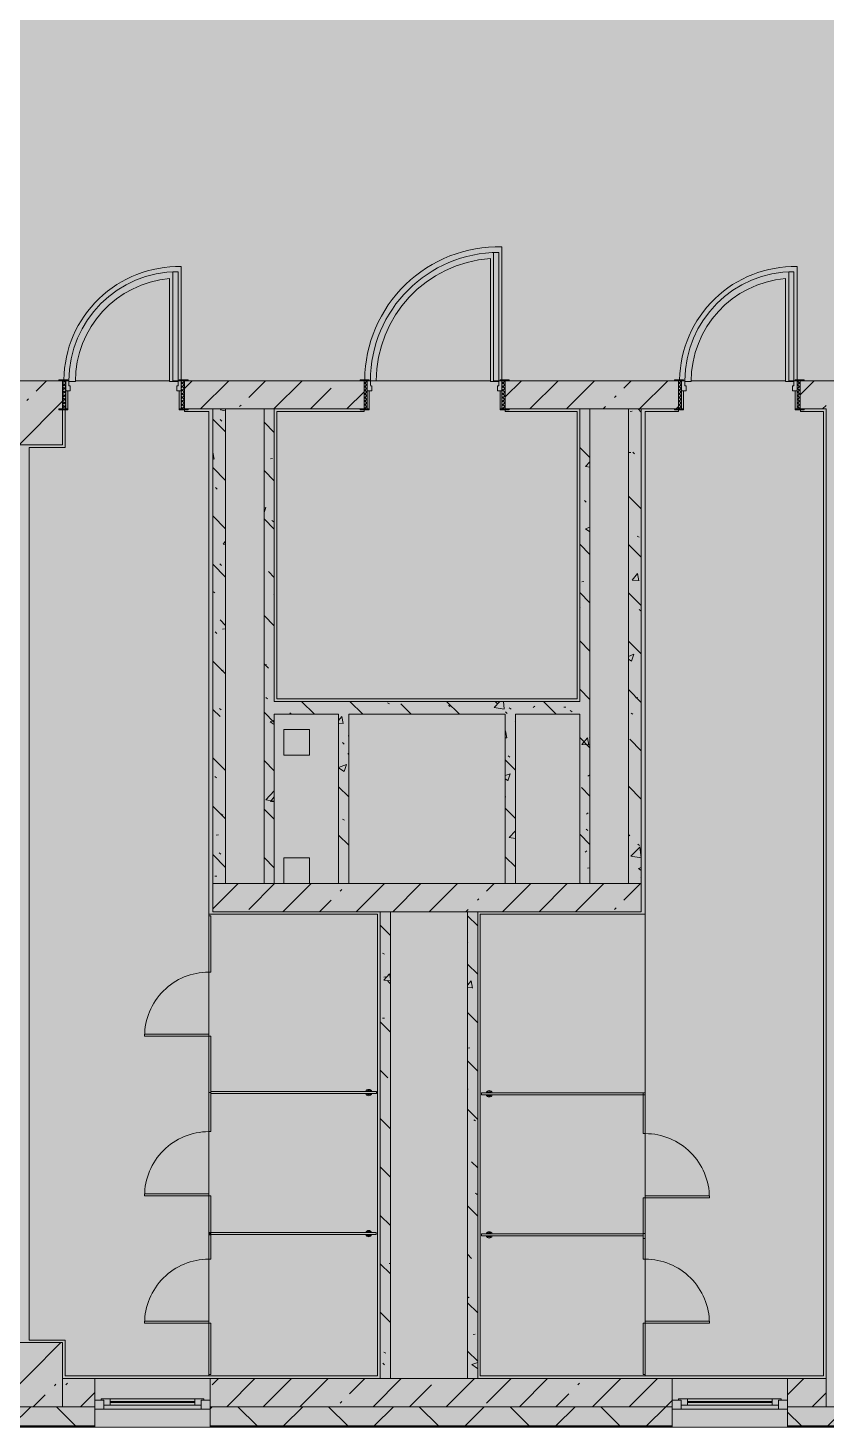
# Model space of a CAD drawing. Header units: millimetres. Extents: x 35316 to 242799, y -8553 to 29000.
# Drawn here: x 173567 to 179787, y -258 to 10650 of the extents above; entities that cross this region are included whole.
import ezdxf

# ---------------------------------------------------------------- set-up
doc = ezdxf.new("R2010")
doc.units = ezdxf.units.MM
doc.layers.add('A-DETL-GENF-5', color=7, linetype='Continuous', lineweight=9, true_color=0xc0c0c0, transparency=0.4)
for name, color, linetype, lineweight, true_color in [('A-DOOR-3', 7, 'Continuous', 5, 0xaaaaaa), ('A-DOOR-4', 7, 'Continuous', 5, 0xe2e2e2), ('A-DOOR-5', 7, 'Continuous', 5, 0xb7b7b7), ('A-DOOR-6', 7, 'Continuous', 5, 0x737373), ('A-DOOR-FRAM-2', 7, 'Continuous', 5, 0xe2e2e2), ('A-DOOR-FRAM-3', 7, 'Continuous', 5, 0xaaaaaa), ('A-DOOR-FRAM-4', 7, 'Continuous', 5, 0xb7b7b7), ('A-FLOR-2', 7, 'Continuous', 5, 0xb7b7b7), ('A-GENM-7', 7, 'Continuous', 5, 0x737373), ('A-GENM-9', 7, 'Continuous', 5, 0xe2ddcd), ('A-GLAZ-3', 7, 'Continuous', 5, 0x737373), ('A-WALL-3', 7, 'Continuous', 5, 0x737373), ('A-WALL-4', 7, 'Continuous', 9, 0x737373), ('I-WALL-4', 7, 'Continuous', 5, 0x737373), ('I-WALL-6', 7, 'Continuous', 5, 0x787878), ('S-COLS-3', 7, 'Continuous', 5, 0x737373)]:
    doc.layers.add(name, color=color, linetype=linetype, lineweight=lineweight, true_color=true_color)
for name, color, linetype, lineweight in [('A-WALL', 7, 'Continuous', 9), ('A-WALL-2', 7, 'Continuous', 5), ('I-WALL-5', 7, 'Continuous', 5), ('S-COLS-2', 7, 'Continuous', 5)]:
    doc.layers.add(name, color=color, linetype=linetype, lineweight=lineweight)
pattern_1 = [(45, (107926.8, 0), (-285.1231, 285.1231), []), (45, (108211.92, 0), (-285.1231, 285.1231), [504.031, -100.806, 16.764, -84.042])]
pattern_2 = [(135, (107926.8, 0), (-377.1708, -377.1708), [533.4, -88.9, 17.78, -88.9]), (135, (107926.8, 376.94), (-377.1708, -377.1708), []), (50, (107926.8, 0), (637.6445, -55.7866), [66.675, -733.425]), (355, (107926.8, 0), (-123.3494, 668.699), [53.34, -586.74]), (100.451, (107979.94, -4.65), (514.299, 612.908), [56.665, -623.315]), (46.184, (107926.8, 177.8), (948.7764, -147.15), [100.012, -1100.137]), (96.636, (108005.9, 165.5), (830.909, 865.997), [84.998, -934.973]), (351.184, (107926.8, 177.8), (830.918, 865.988), [80.01, -880.11]), (21, (108015.7, 133.35), (530.6506, -357.9283), [66.675, -733.425]), (326, (108015.7, 133.35), (216.308, 644.6585), [53.34, -586.74]), (71.451, (108059.9, 103.5), (746.9596, 286.7243), [56.665, -623.315]), (37.5, (107926.8, 0), (10.8105, 295.9426), [16.764, -562.864, 16.764, -578.866, -588.962]), (37.5, (107926.8, 0), (10.8105, 295.9426), [-1175.258, 16.764, -572.198]), (7.5, (107926.8, 0), (233.8692, 350.6318), [16.764, -322.834, 16.764, -549.529, -224.472]), (7.5, (107926.8, 0), (233.8692, 350.6318), [-905.891, 16.764, -207.708]), (327.5, (107728.55, 0), (474.5678, -20.0513), [16.764, -205.486, 16.764, -676.656, -920.115]), (327.5, (107728.55, 0), (474.5678, -20.0513), [-915.67, 16.764, -903.351]), (317.5, (107639.65, 0), (518.4522, 88.9934), [16.764, -272.161, 16.764, -443.738, -653.415]), (317.5, (107639.65, 0), (518.4522, 88.9934), [-749.427, 16.764, -636.651])]

# ---------------------------------------------------------------- blocks, each defined once
blk = doc.blocks.new('BSC_Колонна _Прямоугольная - 500х500-V116-3_3_2_птичка')
at = {"layer": 'S-COLS-2'}
h = blk.add_hatch(dxfattribs=at)
h.set_pattern_fill('FP_99', color=256, style=0, pattern_type=2)
h.set_pattern_definition([(45, (-65660, -150), (-285.1231, 285.1231), []), (45, (-65374.88, -150), (-285.1231, 285.1231), [504.031, -100.806, 16.764, -84.042])])
h.paths.add_polyline_path([(-110, -250), (250, -250), (250, 250), (-250, 250), (-250, -250)])
at = {"layer": 'S-COLS-3'}
for p, q in [((250, 250), (-250, 250)), ((-250, 250), (-250, -250)), ((250, -250), (250, 250)), ((-250, -250), (250, -250))]:
    blk.add_line(p, q, dxfattribs=at)
blk = doc.blocks.new('BSC_Колонна _Прямоугольная - 500х500-V119-3_3_2_птичка')
at = {"layer": 'S-COLS-2'}
h = blk.add_hatch(dxfattribs=at)
h.set_pattern_fill('FP_102', color=256, style=0, pattern_type=2)
h.set_pattern_definition([(45, (-65660, -7650), (-285.1231, 285.1231), []), (45, (-65374.88, -7650), (-285.1231, 285.1231), [504.031, -100.806, 16.764, -84.042])])
h.paths.add_polyline_path([(-110, -250), (250, -250), (250, 22), (220, 22), (220, 30), (250, 30), (250, 250), (-250, 250), (-250, -250)])
at = {"layer": 'S-COLS-3'}
for p, q in [((220, 250), (-250, 250)), ((-250, 250), (-250, -250)), ((250, -250), (250, 22)), ((-250, -250), (250, -250))]:
    blk.add_line(p, q, dxfattribs=at)
blk = doc.blocks.new('120_Окно_СКБ_1Ст - 120_Окно_СКБ_1Ст 900х2500_h_-V134-3_3_2_птичка')
at = {"layer": 'A-GLAZ-3'}
for p, q in [((-450, -127), (-450, -57)), ((-450, -57), (-380, -57)), ((450, -57), (-450, -57)), ((-380, -57), (-380, -127)), ((380, -87), (-380, -87)), ((-380, -87), (-380, -127)), ((-330, -137), (-330, -87)), ((-330, -107), (330, -107)), ((330, -137), (330, -87)), ((380, -127), (380, -57)), ((380, -57), (450, -57)), ((380, -127), (380, -87)), ((450, -57), (450, -127)), ((-380, -127), (-450, -127)), ((-450, -127), (-400, -127)), ((-380, -127), (-400, -127)), ((-400, -127), (-400, -137)), ((-400, -137), (400, -137)), ((400, -137), (-400, -137)), ((330, -117), (-330, -117)), ((450, -127), (380, -127)), ((400, -127), (380, -127)), ((400, -127), (450, -127)), ((400, -137), (400, -127))]:
    blk.add_line(p, q, dxfattribs=at)
blk = doc.blocks.new('110_Дверь_СКБ_1Ст_Внутренняя1 - Д-7_л__950x2100h_Туалет-21784696-3_3_2_птичка')
at = {"layer": 'A-DOOR-3'}
h = blk.add_hatch(dxfattribs=at)
h.set_pattern_fill('FP_31', color=256, style=0, pattern_type=2)
h.set_pattern_definition([(135, (1826.41, 174.685), (-14.14214, -14.14214), []), (225, (1826.41, 174.685), (14.14214, -14.14214), [])])
h.paths.add_polyline_path([(487, -110), (487, 110), (462, 110), (462, -110)])
at = {"layer": 'A-DOOR-4'}
h = blk.add_hatch(color=256, dxfattribs=at)
h.paths.add_polyline_path([(462, 30), (462, 110), (437, 110), (437, 70), (427, 70), (427, 30)])
h.paths.add_polyline_path([(-403, 30), (-403, 70), (-413, 70), (-413, 110), (-438, 110), (-438, 30)])
at = {"layer": 'A-DOOR-FRAM-2'}
for points in [[(397, 110), (437, 110), (437, 960), (397, 960), (397, 220)], [(-423, 110), (-423, 118), (-493, 118), (-493, 110)], [(517, 110), (517, 118), (447, 118), (447, 110)], [(-423, -110), (-423, 30), (-438, 30), (-438, -110)], [(462, -110), (462, 30), (447, 30), (447, -110)], [(-423, -118), (-423, -110), (-493, -110), (-493, -118)], [(517, -118), (517, -110), (447, -110), (447, -118)]]:
    blk.add_hatch(color=256, dxfattribs=at).paths.add_polyline_path(points)
at = {"layer": 'A-DOOR-FRAM-3'}
h = blk.add_hatch(dxfattribs=at)
h.set_pattern_fill('FP_32', color=256, style=0, pattern_type=2)
h.set_pattern_definition([(45, (-296.384, 174.685), (-14.1421, 14.1421), []), (135, (-296.384, 174.685), (-14.1421, -14.1421), [])])
h.paths.add_polyline_path([(-438, -110), (-438, 110), (-463, 110), (-463, -110)])
at = {"layer": 'A-DOOR-5'}
for p, q in [((437, 960), (397, 960)), ((397, 960), (397, 110)), ((437, 110), (437, 960)), ((397, 110), (437, 110))]:
    blk.add_line(p, q, dxfattribs=at)
blk.add_arc((437, 110), 850, 90, 180, dxfattribs=at)
at = {"layer": 'A-DOOR-FRAM-4'}
for p, q in [((-423, 118), (-493, 118)), ((-493, 118), (-493, 110)), ((-493, 110), (-423, 110)), ((-438, 110), (-463, 110)), ((-463, 110), (-463, -110)), ((-413, 110), (-438, 110)), ((-438, 110), (-438, 30)), ((-438, -110), (-438, 110)), ((-423, 110), (-438, 110)), ((-438, 110), (-438, 109)), ((-423, 110), (-423, 118)), ((-423, 109), (-423, 110)), ((-413, 70), (-413, 110)), ((437, 110), (437, 70)), ((462, 110), (437, 110)), ((517, 118), (447, 118)), ((447, 118), (447, 110)), ((462, 110), (447, 110)), ((447, 110), (447, 109)), ((447, 110), (517, 110)), ((462, 30), (462, 110)), ((487, 110), (462, 110)), ((462, 110), (462, -110)), ((462, 109), (462, 110)), ((487, -110), (487, 110)), ((517, 110), (517, 118)), ((-438, 109), (-423, 109)), ((-438, 30), (-403, 30)), ((-423, 30), (-438, 30)), ((-438, 30), (-438, -110)), ((-423, -110), (-423, 30)), ((-403, 70), (-413, 70)), ((-403, 30), (-403, 70)), ((437, 70), (427, 70)), ((427, 70), (427, 30)), ((427, 30), (462, 30)), ((447, 109), (462, 109)), ((462, 30), (447, 30)), ((447, 30), (447, -110)), ((462, -110), (462, 30)), ((-423, -110), (-493, -110)), ((-493, -110), (-493, -118)), ((-493, -118), (-423, -118)), ((-463, -110), (-438, -110)), ((-438, -110), (-423, -110)), ((-423, -118), (-423, -110)), ((447, -110), (462, -110)), ((517, -110), (447, -110)), ((447, -110), (447, -118)), ((447, -118), (517, -118)), ((462, -110), (487, -110)), ((517, -118), (517, -110))]:
    blk.add_line(p, q, dxfattribs=at)
blk = doc.blocks.new('110_Дверь_СКБ_1Ст_Внутренняя1 - Д-4 1100x2100h_су мгн-V143-3_3_2_птичка')
at = {"layer": 'A-DOOR-3'}
h = blk.add_hatch(dxfattribs=at)
h.set_pattern_fill('FP_33', color=256, style=0, pattern_type=2)
h.set_pattern_definition([(135, (1751.41, 174.685), (-14.14214, -14.14214), []), (225, (1751.41, 174.685), (14.14214, -14.14214), [])])
h.paths.add_polyline_path([(562, -110), (562, 110), (537, 110), (537, -110)])
at = {"layer": 'A-DOOR-4'}
h = blk.add_hatch(color=256, dxfattribs=at)
h.paths.add_polyline_path([(502, 30), (537, 30), (537, 110), (512, 110), (512, 70), (502, 70)])
h.paths.add_polyline_path([(-513, 30), (-478, 30), (-480, 70), (-488, 75), (-488, 110), (-513, 110), (-513, 90)])
at = {"layer": 'A-DOOR-FRAM-2'}
for points in [[(472, 110), (512, 110), (512, 1110), (472, 1110), (472, 220)], [(-546, 110), (-498, 110), (-498, 118), (-568, 118), (-568, 110)], [(592, 110), (592, 118), (522, 118), (522, 110)], [(-498, -110), (-498, 30), (-513, 30), (-513, -110)], [(537, -110), (537, 30), (522, 30), (522, -110)], [(-498, -118), (-498, -110), (-568, -110), (-568, -118)], [(592, -118), (592, -110), (522, -110), (522, -118)]]:
    blk.add_hatch(color=256, dxfattribs=at).paths.add_polyline_path(points)
at = {"layer": 'A-DOOR-FRAM-3'}
h = blk.add_hatch(dxfattribs=at)
h.set_pattern_fill('FP_34', color=256, style=0, pattern_type=2)
h.set_pattern_definition([(45, (-371.384, 174.685), (-14.1421, 14.1421), []), (135, (-371.384, 174.685), (-14.1421, -14.1421), [])])
h.paths.add_polyline_path([(-538, -110), (-513, -110), (-513, 110), (-538, 105)])
at = {"layer": 'A-DOOR-5'}
for p, q in [((472, 1110), (472, 110)), ((512, 1110), (472, 1110)), ((512, 110), (512, 1110)), ((472, 110), (512, 110))]:
    blk.add_line(p, q, dxfattribs=at)
blk.add_arc((512, 110), 1000, 90, 180, dxfattribs=at)
at = {"layer": 'A-DOOR-FRAM-4'}
for p, q in [((-498, 118), (-568, 118)), ((-568, 118), (-568, 110)), ((-568, 110), (-498, 110)), ((-513, 110), (-538, 110)), ((-488, 110), (-513, 110)), ((-513, 110), (-513, 30)), ((-513, -110), (-513, 110)), ((-498, 110), (-513, 110)), ((-513, 110), (-513, 109)), ((-498, 110), (-498, 118)), ((-498, 109), (-498, 110)), ((-488, 75), (-488, 110)), ((512, 110), (512, 70)), ((537, 110), (512, 110)), ((592, 118), (522, 118)), ((522, 118), (522, 110)), ((537, 110), (522, 110)), ((522, 110), (522, 109)), ((522, 110), (592, 110)), ((537, 30), (537, 110)), ((562, 110), (537, 110)), ((537, 110), (537, -110)), ((537, 109), (537, 110)), ((562, -110), (562, 110)), ((592, 110), (592, 118)), ((-538, 105), (-538, -110)), ((-513, 109), (-498, 109)), ((-513, 30), (-478, 30)), ((-498, 30), (-513, 30)), ((-513, 30), (-513, -110)), ((-498, -110), (-498, 30)), ((-480, 70), (-488, 70)), ((-478, 30), (-478, 69)), ((512, 70), (502, 70)), ((502, 70), (502, 30)), ((502, 30), (537, 30)), ((522, 109), (537, 109)), ((537, 30), (522, 30)), ((522, 30), (522, -110)), ((537, -110), (537, 30)), ((-498, -110), (-568, -110)), ((-568, -110), (-568, -118)), ((-568, -118), (-498, -118)), ((-538, -110), (-513, -110)), ((-513, -110), (-498, -110)), ((-498, -118), (-498, -110)), ((522, -110), (537, -110)), ((592, -110), (522, -110)), ((522, -110), (522, -118)), ((522, -118), (592, -118)), ((537, -110), (562, -110)), ((592, -118), (592, -110))]:
    blk.add_line(p, q, dxfattribs=at)
blk = doc.blocks.new('131_Сантехническая перегородка_Дверь_ поз_4 - СД-1-V247-3_3_2_птичка')
at = {"layer": 'A-GENM-9'}
for points in [[(-190, 8), (-190, -8), (250, -8), (250, 8), (-81, 8)], [(750, -8), (1190, -8), (1190, 8), (750, 8)]]:
    blk.add_hatch(color=256, dxfattribs=at).paths.add_polyline_path(points)
at = {"layer": 'A-DOOR-6'}
for p, q in [((266, 508), (250, 508)), ((250, 8), (250, 508)), ((266, 8), (266, 508)), ((266, 8), (250, 8))]:
    blk.add_line(p, q, dxfattribs=at)
blk.add_arc((250, 8), 500, 360, 90, dxfattribs=at)
at = {"layer": 'A-GENM-7'}
for p, q in [((250, 8), (-190, 8)), ((-190, 8), (-190, -8)), ((250, -8), (250, 8)), ((1190, 8), (750, 8)), ((750, 8), (750, -8)), ((1190, -8), (1190, 8)), ((-190, -8), (250, -8)), ((750, -8), (1190, -8))]:
    blk.add_line(p, q, dxfattribs=at)
blk = doc.blocks.new('131_Сантехническая перегородка_Дверь - СД-1-V248-3_3_2_птичка')
at = {"layer": 'A-GENM-9'}
for points in [[(0, -8), (317, -8), (317, 8), (0, 8)], [(817, 8), (817, -8), (1135, -8), (1135, 8)]]:
    blk.add_hatch(color=256, dxfattribs=at).paths.add_polyline_path(points)
at = {"layer": 'A-DOOR-6'}
for p, q in [((333, -8), (317, -8)), ((317, -8), (317, -508)), ((333, -8), (333, -508)), ((333, -508), (317, -508))]:
    blk.add_line(p, q, dxfattribs=at)
blk.add_arc((317, -8), 500, 270, 0, dxfattribs=at)
at = {"layer": 'A-GENM-7'}
for p, q in [((317, 8), (0, 8)), ((0, 8), (0, -8)), ((317, -8), (317, 8)), ((1135, 8), (817, 8)), ((817, 8), (817, -8)), ((1135, -8), (1135, 8)), ((0, -8), (317, -8)), ((817, -8), (1135, -8))]:
    blk.add_line(p, q, dxfattribs=at)
blk = doc.blocks.new('131_Сантехническая перегородка_Дверь - СД-1-V249-3_3_2_птичка')
at = {"layer": 'A-GENM-9'}
for points in [[(0, -8), (305, -8), (305, 8), (0, 8)], [(805, -8), (1110, -8), (1110, 8), (805, 8)]]:
    blk.add_hatch(color=256, dxfattribs=at).paths.add_polyline_path(points)
at = {"layer": 'A-DOOR-6'}
for p, q in [((321, 508), (305, 508)), ((305, 8), (305, 508)), ((321, 8), (321, 508)), ((321, 8), (305, 8))]:
    blk.add_line(p, q, dxfattribs=at)
blk.add_arc((305, 8), 500, 360, 90, dxfattribs=at)
at = {"layer": 'A-GENM-7'}
for p, q in [((305, 8), (0, 8)), ((0, 8), (0, -8)), ((305, -8), (305, 8)), ((1110, 8), (805, 8)), ((805, 8), (805, -8)), ((1110, -8), (1110, 8)), ((0, -8), (305, -8)), ((805, -8), (1110, -8))]:
    blk.add_line(p, q, dxfattribs=at)
blk = doc.blocks.new('131_Сантехническая перегородка_Дверь_сдвиг_ - СД-1-V250-3_3_2_птичка')
at = {"layer": 'A-GENM-9'}
for points in [[(0, -8), (400, -8), (400, 8), (0, 8)], [(900, -8), (1100, -8), (1100, 8), (900, 8)]]:
    blk.add_hatch(color=256, dxfattribs=at).paths.add_polyline_path(points)
at = {"layer": 'A-DOOR-6'}
for p, q in [((416, 508), (400, 508)), ((400, 8), (400, 508)), ((416, 8), (416, 508)), ((416, 8), (400, 8))]:
    blk.add_line(p, q, dxfattribs=at)
blk.add_arc((400, 8), 500, 360, 90, dxfattribs=at)
at = {"layer": 'A-GENM-7'}
for p, q in [((400, 8), (0, 8)), ((0, 8), (0, -8)), ((400, -8), (400, 8)), ((1100, 8), (900, 8)), ((900, 8), (900, -8)), ((1100, -8), (1100, 8)), ((0, -8), (400, -8)), ((900, -8), (1100, -8))]:
    blk.add_line(p, q, dxfattribs=at)
blk = doc.blocks.new('131_Сантехническая перегородка_Дверь_сдвиг_ - СД-1-V251-3_3_2_птичка')
at = {"layer": 'A-GENM-9'}
for points in [[(0, -8), (400, -8), (400, 8), (0, 8)], [(900, 8), (900, -8), (1100, -8), (1100, 8)]]:
    blk.add_hatch(color=256, dxfattribs=at).paths.add_polyline_path(points)
at = {"layer": 'A-DOOR-6'}
for p, q in [((416, -8), (400, -8)), ((400, -8), (400, -508)), ((416, -8), (416, -508)), ((416, -508), (400, -508))]:
    blk.add_line(p, q, dxfattribs=at)
blk.add_arc((400, -8), 500, 270, 0, dxfattribs=at)
at = {"layer": 'A-GENM-7'}
for p, q in [((400, 8), (0, 8)), ((0, 8), (0, -8)), ((400, -8), (400, 8)), ((1100, 8), (900, 8)), ((900, 8), (900, -8)), ((1100, -8), (1100, 8)), ((0, -8), (400, -8)), ((900, -8), (1100, -8))]:
    blk.add_line(p, q, dxfattribs=at)
blk = doc.blocks.new('131_Сантехническая перегородка - СП-4-V252-3_3_2_птичка')
at = {"layer": 'A-GENM-9'}
blk.add_hatch(color=256, dxfattribs=at).paths.add_polyline_path([(1330, -8), (1330, 8), (55, 8), (55, -8)])
at = {"layer": 'A-GENM-7'}
for p, q in [((1330, 8), (55, 8)), ((55, 8), (55, -8)), ((1330, -8), (1330, 8)), ((55, -8), (1330, -8))]:
    blk.add_line(p, q, dxfattribs=at)
at = {"layer": 'A-GENM-7', "flags": 128}
for points in [[(127, 8), (126, 9), (126, 9), (126, 9), (125, 10), (125, 10), (124, 11), (124, 11), (123, 12), (123, 12), (123, 12), (122, 13), (122, 13), (121, 13), (120, 14), (120, 14), (119, 14), (119, 14), (118, 14), (118, 15), (117, 15), (116, 15), (116, 15), (115, 15), (115, 15), (114, 15), (113, 15), (113, 15), (112, 15), (112, 15), (111, 15), (110, 15), (110, 15), (109, 14), (109, 14), (108, 14), (108, 14), (107, 13), (107, 13), (106, 13), (106, 13), (105, 12), (105, 12), (104, 11), (104, 11), (103, 11), (103, 10), (102, 10), (102, 9), (102, 9), (101, 8), (101, 8)], [(101, -8), (101, -9), (102, -9), (102, -9), (103, -10), (103, -10), (103, -11), (104, -11), (104, -12), (105, -12), (105, -12), (106, -13), (106, -13), (107, -13), (107, -14), (108, -14), (108, -14), (109, -14), (110, -14), (110, -15), (111, -15), (111, -15), (112, -15), (113, -15), (113, -15), (114, -15), (114, -15), (115, -15), (116, -15), (116, -15), (117, -15), (117, -15), (118, -15), (118, -14), (119, -14), (120, -14), (120, -14), (121, -13), (121, -13), (122, -13), (122, -13), (123, -12), (123, -12), (124, -11), (124, -11), (125, -11), (125, -10), (125, -10), (126, -9), (126, -9), (126, -8), (127, -8)]]:
    blk.add_lwpolyline(points, dxfattribs=at)
at = {"layer": 'A-GENM-7'}
for radius, start, end in [(24.6, 19.9113, 160.0887), (17.6, 45, 135), (17.6, 45, 135), (15.1, 45, 135), (24.6, 199.9113, 340.0887), (17.6, 225, 315), (17.6, 225, 315), (15.1, 225, 315)]:
    blk.add_arc((114, 0), radius, start, end, dxfattribs=at)
blk = doc.blocks.new('131_Сантехническая перегородка - СП-4-V253-3_3_2_птичка')
at = {"layer": 'A-GENM-9'}
blk.add_hatch(color=256, dxfattribs=at).paths.add_polyline_path([(1330, -8), (1330, 8), (71, 8), (71, -8)])
at = {"layer": 'A-GENM-7'}
for p, q in [((1330, 8), (71, 8)), ((71, 8), (71, -8)), ((1330, -8), (1330, 8)), ((71, -8), (1330, -8))]:
    blk.add_line(p, q, dxfattribs=at)
at = {"layer": 'A-GENM-7', "flags": 128}
for points in [[(143, 8), (142, 9), (142, 9), (142, 9), (141, 10), (141, 10), (141, 11), (140, 11), (140, 12), (139, 12), (139, 12), (138, 13), (138, 13), (137, 13), (137, 14), (136, 14), (135, 14), (135, 14), (134, 14), (134, 15), (133, 15), (133, 15), (132, 15), (131, 15), (131, 15), (130, 15), (130, 15), (129, 15), (128, 15), (128, 15), (127, 15), (127, 15), (126, 15), (125, 14), (125, 14), (124, 14), (124, 14), (123, 13), (123, 13), (122, 13), (122, 13), (121, 12), (121, 12), (120, 11), (120, 11), (119, 11), (119, 10), (119, 10), (118, 9), (118, 9), (117, 8), (117, 8)], [(117, -8), (118, -9), (118, -9), (118, -9), (119, -10), (119, -10), (120, -11), (120, -11), (120, -12), (121, -12), (121, -12), (122, -13), (122, -13), (123, -13), (123, -14), (124, -14), (125, -14), (125, -14), (126, -14), (126, -15), (127, -15), (127, -15), (128, -15), (129, -15), (129, -15), (130, -15), (130, -15), (131, -15), (132, -15), (132, -15), (133, -15), (133, -15), (134, -15), (135, -14), (135, -14), (136, -14), (136, -14), (137, -13), (137, -13), (138, -13), (138, -13), (139, -12), (139, -12), (140, -11), (140, -11), (141, -11), (141, -10), (142, -10), (142, -9), (142, -9), (143, -8), (143, -8)]]:
    blk.add_lwpolyline(points, dxfattribs=at)
at = {"layer": 'A-GENM-7'}
for radius, start, end in [(24.6, 19.9113, 160.0887), (17.6, 45, 135), (17.6, 45, 135), (15.1, 45, 135), (24.6, 199.9113, 340.0887), (17.6, 225, 315), (17.6, 225, 315), (15.1, 225, 315)]:
    blk.add_arc((130, 0), radius, start, end, dxfattribs=at)
blk = doc.blocks.new('131_Сантехническая перегородка - СП-4-V254-3_3_2_птичка')
at = {"layer": 'A-GENM-9'}
blk.add_hatch(color=256, dxfattribs=at).paths.add_polyline_path([(1330, 8), (40, 8), (40, -8), (1330, -8)])
at = {"layer": 'A-GENM-7'}
for p, q in [((1330, 8), (40, 8)), ((40, 8), (40, -8)), ((1330, -8), (1330, 8)), ((40, -8), (1330, -8))]:
    blk.add_line(p, q, dxfattribs=at)
at = {"layer": 'A-GENM-7', "flags": 128}
for points in [[(111, 8), (111, 9), (111, 9), (110, 9), (110, 10), (110, 10), (109, 11), (109, 11), (108, 12), (108, 12), (107, 12), (107, 13), (106, 13), (106, 13), (105, 14), (105, 14), (104, 14), (103, 14), (103, 14), (102, 15), (102, 15), (101, 15), (101, 15), (100, 15), (99, 15), (99, 15), (98, 15), (98, 15), (97, 15), (96, 15), (96, 15), (95, 15), (95, 15), (94, 14), (93, 14), (93, 14), (92, 14), (92, 13), (91, 13), (91, 13), (90, 13), (90, 12), (89, 12), (89, 11), (88, 11), (88, 11), (87, 10), (87, 10), (87, 9), (86, 9), (86, 8), (86, 8)], [(86, -8), (86, -9), (86, -9), (87, -9), (87, -10), (88, -10), (88, -11), (89, -11), (89, -12), (89, -12), (90, -12), (90, -13), (91, -13), (91, -13), (92, -14), (93, -14), (93, -14), (94, -14), (94, -14), (95, -15), (95, -15), (96, -15), (97, -15), (97, -15), (98, -15), (98, -15), (99, -15), (100, -15), (100, -15), (101, -15), (101, -15), (102, -15), (103, -15), (103, -14), (104, -14), (104, -14), (105, -14), (105, -13), (106, -13), (106, -13), (107, -13), (107, -12), (108, -12), (108, -11), (109, -11), (109, -11), (110, -10), (110, -10), (110, -9), (111, -9), (111, -8), (111, -8)]]:
    blk.add_lwpolyline(points, dxfattribs=at)
at = {"layer": 'A-GENM-7'}
for radius, start, end in [(24.6, 19.9113, 160.0887), (17.6, 45, 135), (17.6, 45, 135), (15.1, 45, 135), (24.6, 199.9113, 340.0887), (17.6, 225, 315), (17.6, 225, 315), (15.1, 225, 315)]:
    blk.add_arc((99, 0), radius, start, end, dxfattribs=at)
blk = doc.blocks.new('131_Сантехническая перегородка - СП-4-V255-3_3_2_птичка')
at = {"layer": 'A-GENM-9'}
blk.add_hatch(color=256, dxfattribs=at).paths.add_polyline_path([(1330, 8), (26, 8), (26, -8), (1330, -8)])
at = {"layer": 'A-GENM-7'}
for p, q in [((1330, 8), (26, 8)), ((26, 8), (26, -8)), ((1330, -8), (1330, 8)), ((26, -8), (1330, -8))]:
    blk.add_line(p, q, dxfattribs=at)
at = {"layer": 'A-GENM-7', "flags": 128}
for points in [[(97, 8), (97, 9), (96, 9), (96, 9), (96, 10), (95, 10), (95, 11), (94, 11), (94, 12), (93, 12), (93, 12), (92, 13), (92, 13), (91, 13), (91, 14), (90, 14), (90, 14), (89, 14), (89, 14), (88, 15), (87, 15), (87, 15), (86, 15), (86, 15), (85, 15), (84, 15), (84, 15), (83, 15), (83, 15), (82, 15), (81, 15), (81, 15), (80, 15), (80, 14), (79, 14), (78, 14), (78, 14), (77, 13), (77, 13), (76, 13), (76, 13), (75, 12), (75, 12), (74, 11), (74, 11), (74, 11), (73, 10), (73, 10), (72, 9), (72, 9), (72, 8), (71, 8)], [(71, -8), (72, -9), (72, -9), (72, -9), (73, -10), (73, -10), (74, -11), (74, -11), (75, -12), (75, -12), (76, -12), (76, -13), (77, -13), (77, -13), (78, -14), (78, -14), (79, -14), (79, -14), (80, -14), (80, -15), (81, -15), (82, -15), (82, -15), (83, -15), (83, -15), (84, -15), (85, -15), (85, -15), (86, -15), (86, -15), (87, -15), (88, -15), (88, -15), (89, -14), (89, -14), (90, -14), (90, -14), (91, -13), (92, -13), (92, -13), (93, -13), (93, -12), (94, -12), (94, -11), (94, -11), (95, -11), (95, -10), (96, -10), (96, -9), (96, -9), (97, -8), (97, -8)]]:
    blk.add_lwpolyline(points, dxfattribs=at)
at = {"layer": 'A-GENM-7'}
for radius, start, end in [(24.6, 19.9113, 160.0887), (17.6, 45, 135), (17.6, 45, 135), (15.1, 45, 135), (24.6, 199.9113, 340.0887), (17.6, 225, 315), (17.6, 225, 315), (15.1, 225, 315)]:
    blk.add_arc((84, 0), radius, start, end, dxfattribs=at)

msp = doc.modelspace()

# ---------------------------------------------------------------- hatches: boundary and pattern name
at = {"layer": 'A-DETL-GENF-5'}
msp.add_hatch(color=256, dxfattribs=at).paths.add_polyline_path([(183776.8, -251.7), (183776.8, 3288.3), (192496.8, 3288.3), (192496.8, 27348.3), (149836.8, 27348.3), (149836.8, 23888.3), (146236.9, 23888.3), (146236.9, -251.7), (181954.2, -251.7)])
at = {"layer": 'A-WALL-2'}
h = msp.add_hatch(dxfattribs=at)
h.set_pattern_fill('FP_112', color=256, style=0, pattern_type=2)
h.set_pattern_definition([(45, (107926.8, 0), (-353.5534, 353.5534), []), (135, (107926.8, 0), (-353.5534, -353.5534), [])])
h.paths.add_polyline_path([(179486.8, -250), (183626.8, -250), (183626.8, -100), (179486.8, -100)])
h.paths.add_polyline_path([(177715.3, -250), (178586.8, -250), (178586.8, -100), (174986.8, -100), (174986.8, -250), (175595.9, -250)])
h.paths.add_polyline_path([(169237.6, -250), (169536.8, -250), (169536.8, -100), (168836.8, -100), (168836.8, -250)])
h.paths.add_polyline_path([(172186.8, -250), (172186.8, -100), (171636.8, -100), (171636.8, -250)])
h.paths.add_polyline_path([(165736.8, -250), (165736.8, -100), (164553.9, -100), (164553.9, -250), (164998.7, -250)])
h.paths.add_polyline_path([(173836.8, -250), (174086.8, -250), (174086.8, -100), (173086.8, -100), (173086.8, -250), (173476.4, -250)])
at = {"layer": 'I-WALL-5'}
h = msp.add_hatch(dxfattribs=at)
h.set_pattern_fill('FP_108', color=256, style=0, pattern_type=2)
h.set_pattern_definition(pattern_1)
h.paths.add_polyline_path([(179616.8, 7680), (179786.8, 7680), (179786.8, 7900), (179586.8, 7900), (179586.8, 7680)])
h.paths.add_polyline_path([(178606.8, 7680), (178636.8, 7680), (178636.8, 7900), (177286.8, 7900), (177286.8, 7680), (178346.8, 7680)])
h.paths.add_polyline_path([(175406.8, 7680), (176186.8, 7680), (176186.8, 7900), (174786.8, 7900), (174786.8, 7680), (175106.8, 7680)])
h = msp.add_hatch(dxfattribs=at)
h.set_pattern_fill('FP_108', color=256, style=0, pattern_type=2)
h.set_pattern_definition(pattern_1)
h.paths.add_polyline_path([(176311.8, 3760), (178346.8, 3760), (178346.8, 3980), (175006.8, 3980), (175006.8, 3760), (175595.9, 3760)])
h = msp.add_hatch(dxfattribs=at)
h.set_pattern_fill('FP_108', color=256, style=0, pattern_type=2)
h.set_pattern_definition(pattern_1)
h.paths.add_polyline_path([(179786.8, -100), (179786.8, 120), (179486.8, 120), (179486.8, -100)])
h.paths.add_polyline_path([(178586.8, -100), (178586.8, 120), (174986.8, 120), (174986.8, -100), (177715.3, -100)])
h.paths.add_polyline_path([(173836.8, -100), (174086.8, -100), (174086.8, 120), (173836.8, 120)])
at = {"layer": 'I-WALL-6'}
h = msp.add_hatch(dxfattribs=at)
h.set_pattern_fill('FP_117', color=256, style=0, pattern_type=2)
h.set_pattern_definition(pattern_2)
h.paths.add_polyline_path([(175106.8, 3980), (175106.8, 7680), (175006.8, 7680), (175006.8, 3980)])
h = msp.add_hatch(dxfattribs=at)
h.set_pattern_fill('FP_117', color=256, style=0, pattern_type=2)
h.set_pattern_definition(pattern_2)
h.paths.add_polyline_path([(175406.8, 3980), (175486.8, 3980), (175486.8, 7680), (175406.8, 7680), (175406.8, 4459.9)])
h = msp.add_hatch(dxfattribs=at)
h.set_pattern_fill('FP_117', color=256, style=0, pattern_type=2)
h.set_pattern_definition(pattern_2)
h.paths.add_polyline_path([(177946.8, 3980), (177946.8, 7680), (177866.8, 7680), (177866.8, 3980)])
h = msp.add_hatch(dxfattribs=at)
h.set_pattern_fill('FP_117', color=256, style=0, pattern_type=2)
h.set_pattern_definition(pattern_2)
h.paths.add_polyline_path([(178346.8, 3980), (178346.8, 7680), (178246.8, 7680), (178246.8, 3980)])
h = msp.add_hatch(dxfattribs=at)
h.set_pattern_fill('FP_117', color=256, style=0, pattern_type=2)
h.set_pattern_definition(pattern_2)
h.paths.add_polyline_path([(175595.9, 5300), (177866.8, 5300), (177866.8, 5400), (175486.8, 5400), (175486.8, 5300)])
h = msp.add_hatch(dxfattribs=at)
h.set_pattern_fill('FP_117', color=256, style=0, pattern_type=2)
h.set_pattern_definition(pattern_2)
h.paths.add_polyline_path([(176066.8, 3980), (176066.8, 5300), (175986.8, 5300), (175986.8, 3980)])
h = msp.add_hatch(dxfattribs=at)
h.set_pattern_fill('FP_117', color=256, style=0, pattern_type=2)
h.set_pattern_definition(pattern_2)
h.paths.add_polyline_path([(177366.8, 3980), (177366.8, 5300), (177286.8, 5300), (177286.8, 3980)])
h = msp.add_hatch(dxfattribs=at)
h.set_pattern_fill('FP_117', color=256, style=0, pattern_type=2)
h.set_pattern_definition(pattern_2)
h.paths.add_polyline_path([(176391.8, 120), (176391.8, 3760), (176311.8, 3760), (176311.8, 120)])
h = msp.add_hatch(dxfattribs=at)
h.set_pattern_fill('FP_117', color=256, style=0, pattern_type=2)
h.set_pattern_definition(pattern_2)
h.paths.add_polyline_path([(176992.7, 120), (177072.7, 120), (177072.7, 3760), (176992.7, 3760), (176992.7, 909.6)])

# ---------------------------------------------------------------- linework, layer by layer
at = {"layer": 'A-FLOR-2'}
for p, q in [((177171, 8852.7), (177171, 7895.1)), ((177261, 7908), (177261, 8944.7)), ((174761, 7908), (174761, 8789.8)), ((179561, 7908), (179561, 8789.8)), ((174671, 8697), (174671, 7895.1)), ((179471, 8697), (179471, 7895.1)), ((173886.8, 7895.1), (173936, 7895.1)), ((173936.3, 7900), (174671, 7900)), ((174671, 7895.1), (174736.8, 7895.1)), ((176236.8, 7900), (176281.8, 7900)), ((177171, 7900), (176281.8, 7900)), ((177171, 7895.1), (177236.8, 7895.1)), ((178686.8, 7895.1), (178736, 7895.1)), ((178736.3, 7900), (179471, 7900)), ((179471, 7895.1), (179536.8, 7895.1)), ((173856.8, 7672), (173856.8, 7380)), ((174786.8, 7660), (174786.8, 7672)), ((174975.8, 7660), (174786.8, 7660)), ((174975.8, 7660), (174975.8, 3729)), ((176186.8, 7660), (175506.8, 7660)), ((175506.8, 7660), (175506.8, 5420)), ((176186.8, 7672), (176186.8, 7660)), ((177286.8, 7660), (177286.8, 7672)), ((177846.8, 7660), (177286.8, 7660)), ((177846.8, 5420), (177846.8, 7660)), ((178636.8, 7660), (178377.8, 7660)), ((178377.8, 2347.5), (178377.8, 7660)), ((178636.8, 7672), (178636.8, 7660)), ((179586.8, 7660), (179586.8, 7672)), ((179766.8, 7660), (179586.8, 7660)), ((179766.8, 140), (179766.8, 7660)), ((173856.8, 7380), (173576.8, 7380)), ((173576.8, 7380), (173576.8, 420)), ((175506.8, 5420), (177846.8, 5420)), ((175561.8, 4980), (175561.8, 5180)), ((175561.8, 5180), (175761.8, 5180)), ((175761.8, 5180), (175761.8, 4980)), ((175761.8, 4980), (175561.8, 4980)), ((175561.8, 3980), (175561.8, 4180)), ((175561.8, 4180), (175761.8, 4180)), ((175761.8, 4180), (175761.8, 3980)), ((176291.8, 3740), (174975.8, 3740)), ((176291.8, 140), (176291.8, 3740)), ((177091.8, 3740), (177091.8, 140)), ((178377.8, 3740), (177091.8, 3740)), ((174975.8, 2789), (174975.8, 3289)), ((174975.8, 1545.2), (174975.8, 2045.2)), ((178377.8, 2030.1), (178377.8, 1530.1)), ((174975.8, 551), (174975.8, 1051)), ((178377.8, 1051), (178377.8, 551)), ((173576.8, 420), (173856.8, 420)), ((173856.8, 420), (173856.8, 140)), ((173856.8, 140), (176291.8, 140)), ((174975.8, 140), (174975.8, 151)), ((177091.8, 140), (179766.8, 140)), ((178377.8, 151), (178377.8, 140))]:
    msp.add_line(p, q, dxfattribs=at)
for centre, radius, start, end in [((177236.8, 7900), 1045, 88.67391, 179.56055), ((177236.8, 7900), 955, 93.9518, 180), ((174741, 7895.1), 895, 88.71954, 179.17007), ((179541, 7895.1), 895, 88.71954, 179.17007), ((174741, 7895.1), 805, 94.98854, 180), ((179541, 7895.1), 805, 94.98854, 180)]:
    msp.add_arc(centre, radius, start, end, dxfattribs=at)
at = {"layer": 'A-WALL'}
for p, q in [((173086.8, -253), (174086.8, -253)), ((174986.8, -253), (178586.8, -253)), ((179486.8, -253), (183779.8, -253))]:
    msp.add_line(p, q, dxfattribs=at)
at = {"layer": 'A-WALL-2'}
msp.add_line((173086.8, -258), (183784.8, -258), dxfattribs=at)
at = {"layer": 'A-WALL-3'}
for p, q in [((174086.8, -258), (174086.8, -100)), ((174986.8, -100), (174986.8, -258)), ((178586.8, -258), (178586.8, -100)), ((179486.8, -100), (179486.8, -258))]:
    msp.add_line(p, q, dxfattribs=at)
at = {"layer": 'A-WALL-4'}
for p, q in [((175106.8, 7680), (175006.8, 7680)), ((175486.8, 7680), (175406.8, 7680)), ((177946.8, 7680), (177866.8, 7680)), ((178346.8, 7680), (178246.8, 7680)), ((175006.8, 3980), (175106.8, 3980)), ((175406.8, 3980), (175486.8, 3980)), ((175986.8, 3980), (176066.8, 3980)), ((177286.8, 3980), (177366.8, 3980)), ((177866.8, 3980), (177946.8, 3980)), ((178246.8, 3980), (178346.8, 3980)), ((176391.8, 3760), (176311.8, 3760)), ((177072.7, 3760), (176992.7, 3760)), ((176311.8, 120), (176391.8, 120)), ((176992.7, 120), (177072.7, 120)), ((174086.8, -100), (173836.8, -100)), ((178586.8, -100), (174986.8, -100)), ((179486.8, -100), (183626.8, -100)), ((173086.8, -250), (174086.8, -250)), ((174986.8, -250), (178586.8, -250)), ((179486.8, -250), (183776.8, -250))]:
    msp.add_line(p, q, dxfattribs=at)
at = {"layer": 'I-WALL-4'}
for p, q in [((176156.8, 7900), (174816.8, 7900)), ((178606.8, 7900), (177316.8, 7900)), ((179786.8, 7900), (179616.8, 7900)), ((180176.8, 7900), (179786.8, 7900)), ((174816.8, 7680), (175006.8, 7680)), ((175006.8, 7680), (175006.8, 3760)), ((175106.8, 3980), (175106.8, 7680)), ((175106.8, 7680), (175406.8, 7680)), ((175406.8, 7680), (175406.8, 3980)), ((175486.8, 5400), (175486.8, 7680)), ((175486.8, 7680), (176156.8, 7680)), ((177316.8, 7680), (177866.8, 7680)), ((177866.8, 7680), (177866.8, 5400)), ((177946.8, 6826.9), (177946.8, 7680)), ((177946.8, 7680), (178246.8, 7680)), ((178246.8, 7680), (178246.8, 3980)), ((178346.8, 3760), (178346.8, 7680)), ((178346.8, 7680), (178606.8, 7680)), ((179616.8, 7680), (179786.8, 7680)), ((179786.8, -100), (179786.8, 7680)), ((177946.8, 3980), (177946.8, 6826.9)), ((177866.8, 5400), (175486.8, 5400)), ((175486.8, 3980), (175486.8, 5300)), ((175486.8, 5300), (175986.8, 5300)), ((175986.8, 5300), (175986.8, 3980)), ((176066.8, 5300), (177286.8, 5300)), ((176066.8, 3980), (176066.8, 5300)), ((177286.8, 5300), (177286.8, 3980)), ((177366.8, 5300), (177866.8, 5300)), ((177366.8, 3980), (177366.8, 5300)), ((177866.8, 5300), (177866.8, 3980)), ((175406.8, 3980), (175106.8, 3980)), ((175986.8, 3980), (175486.8, 3980)), ((177286.8, 3980), (176066.8, 3980)), ((177866.8, 3980), (177366.8, 3980)), ((178246.8, 3980), (177946.8, 3980)), ((175006.8, 3760), (176311.8, 3760)), ((176311.8, 3760), (176311.8, 120)), ((176391.8, 3760), (176992.7, 3760)), ((176391.8, 120), (176391.8, 3760)), ((176992.7, 3760), (176992.7, 120)), ((177072.7, 3760), (178346.8, 3760)), ((177072.7, 120), (177072.7, 3760)), ((176311.8, 120), (173836.8, 120)), ((174086.8, -100), (174086.8, 120)), ((174986.8, 120), (174986.8, -100)), ((176992.7, 120), (176391.8, 120)), ((179786.8, 120), (177072.7, 120)), ((178586.8, -100), (178586.8, 120)), ((179486.8, 120), (179486.8, -100))]:
    msp.add_line(p, q, dxfattribs=at)

# ---------------------------------------------------------------- block references
at = {"layer": 'A-DOOR-5'}
for name, p in [('110_Дверь_СКБ_1Ст_Внутренняя1 - Д-4 1100x2100h_су мгн-V143-3_3_2_птичка', (176724.3, 7790)), ('110_Дверь_СКБ_1Ст_Внутренняя1 - Д-7_л__950x2100h_Туалет-21784696-3_3_2_птичка', (174299.3, 7790)), ('110_Дверь_СКБ_1Ст_Внутренняя1 - Д-7_л__950x2100h_Туалет-21784696-3_3_2_птичка', (179099.3, 7790))]:
    msp.add_blockref(name, p, dxfattribs=at)
at = {"layer": 'A-GENM-7'}
for name, p, rotation in [('131_Сантехническая перегородка_Дверь_ поз_4 - СД-1-V247-3_3_2_птичка', (174983.8, 2539), 89.99999999997657), ('131_Сантехническая перегородка_Дверь - СД-1-V249-3_3_2_птичка', (174983.8, 1240), 89.99999999997657), ('131_Сантехническая перегородка - СП-4-V254-3_3_2_птичка', (176322.1, 2350), 180), ('131_Сантехническая перегородка_Дверь - СД-1-V248-3_3_2_птичка', (178369.8, 1212.8), 90.00000000002345), ('131_Сантехническая перегородка_Дверь_сдвиг_ - СД-1-V250-3_3_2_птичка', (174983.8, 151), 89.99999999997657), ('131_Сантехническая перегородка - СП-4-V255-3_3_2_птичка', (176306.3, 1250), 180), ('131_Сантехническая перегородка_Дверь_сдвиг_ - СД-1-V251-3_3_2_птичка', (178369.8, 151), 90.00000000002345)]:
    msp.add_blockref(name, p, dxfattribs=dict(at, rotation=rotation))
for name, p in [('131_Сантехническая перегородка - СП-4-V252-3_3_2_птичка', (177047.6, 2340)), ('131_Сантехническая перегородка - СП-4-V253-3_3_2_птичка', (177031.5, 1240))]:
    msp.add_blockref(name, p, dxfattribs=at)
at = {"layer": 'A-GLAZ-3', "rotation": 180}
for p in [(174536.8, -175), (179036.8, -175)]:
    msp.add_blockref('120_Окно_СКБ_1Ст - 120_Окно_СКБ_1Ст 900х2500_h_-V134-3_3_2_птичка', p, dxfattribs=at)
at = {"layer": 'S-COLS-3'}
for name, p in [('BSC_Колонна _Прямоугольная - 500х500-V119-3_3_2_птичка', (173586.8, 7650)), ('BSC_Колонна _Прямоугольная - 500х500-V116-3_3_2_птичка', (173586.8, 150))]:
    msp.add_blockref(name, p, dxfattribs=at)

doc.saveas('drawing.dxf')
